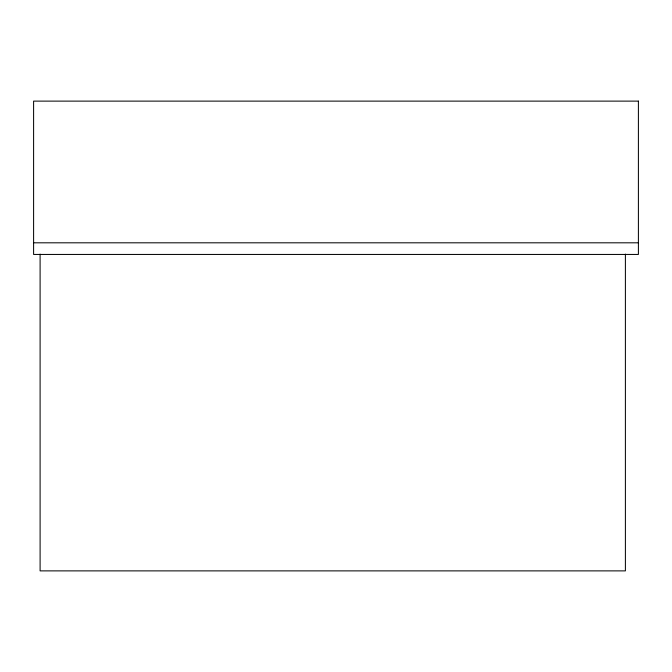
<?xml version="1.0" encoding="UTF-8"?>
<svg xmlns="http://www.w3.org/2000/svg" width="672" height="672" viewBox="0 0 672 672"><rect width="100%" height="100%" fill="white"/><g stroke="black" fill="none" stroke-linecap="round" stroke-linejoin="round"><path stroke-width="1.01" d="M33.6 242.81L638.4 242.81M625.397 254.117L625.397 570.881L40.102 570.881L40.102 254.117M638.4 101.119L33.6 101.119L33.6 254.444L638.4 254.444L638.4 101.119"/></g></svg>
